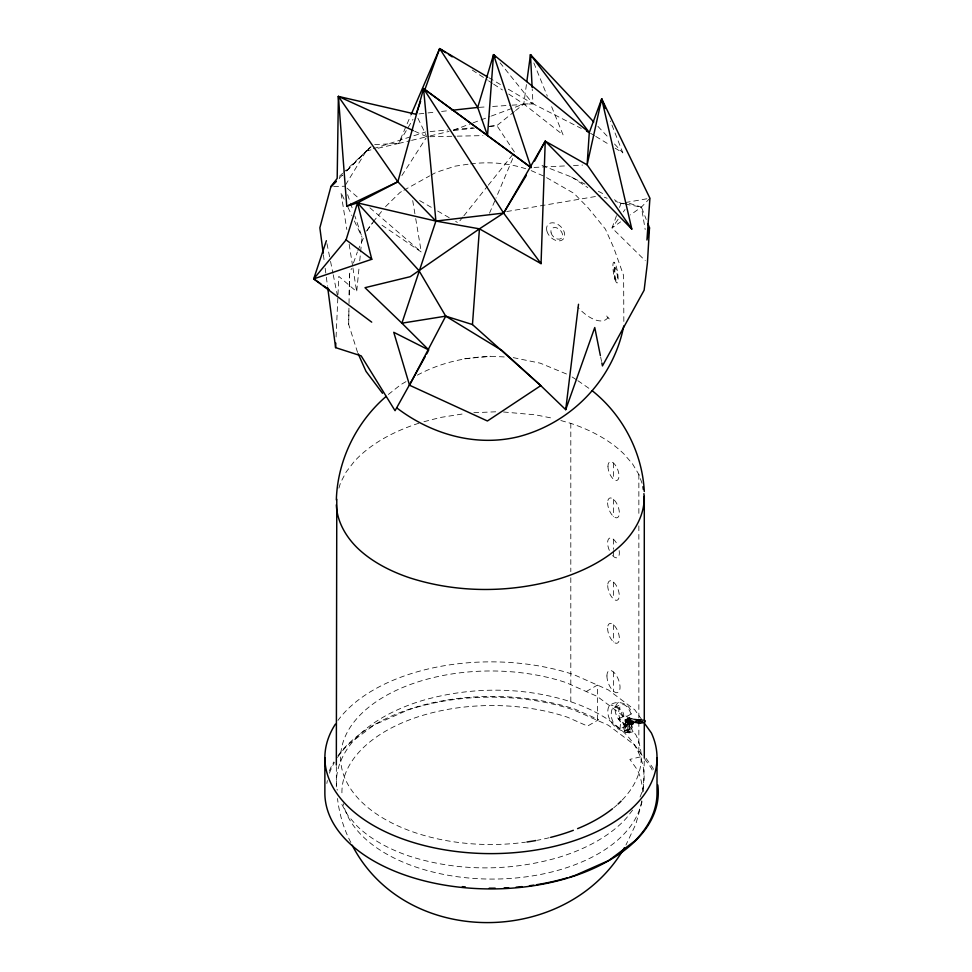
<?xml version="1.0" encoding="UTF-8"?>
<svg xmlns="http://www.w3.org/2000/svg" width="972" height="972" viewBox="0 0 972 972"><rect width="100%" height="100%" fill="white"/><g stroke="black" fill="none" stroke-linecap="round" stroke-linejoin="round"><path stroke-width="0.73" stroke-dasharray="4.86 3.65" d="M357.562 352.411L348.681 324.417L348.948 308.16M349.021 303.507L349.531 274.019L351.487 268.503M348.681 324.417L348.948 307.978M349.179 294.856L349.531 274.019M623.842 321.465L623.623 275.55L613.757 247.836L605.41 229.1L588.084 207.777L574.015 193.392L545.292 176.904M628.969 724.019L628.993 722.403L630.986 721.868L631.314 724.031L629.042 724.541L631.229 723.508M630.986 721.868L631.314 724.031M336.081 337.005L337.916 296.083M337.977 294.565L338.803 276.376L356.688 291.673L359.154 266.656M641.362 722.014L642.82 721.09L641.362 722.014L642.759 722.269L641.362 722.026L642.395 721.759M629.066 725.088L629.273 722.33L633.367 721.248L633.137 724.055L627.475 724.918L633.137 724.055M628.398 718.903L629.649 717.652L626.976 719.669L631.035 718.575L629.649 717.652M643.379 791.487L644.29 759.691M359.737 260.763L360.454 253.413M360.6 251.93L362.046 237.217L354.853 215.954M635.214 722.074L640.961 720.531L630.67 719.426L628.629 719.973L627.499 719.025L628.362 719.11L628.592 720.629L626.175 720.957L625.348 726.303L629.261 725.124L627.499 719.025L625.944 719.438L625.348 726.303M526.423 84.564L523.787 103.992L515.61 110.565M629.224 729.413L630.208 722.633L631.107 722.743L632.347 730.519L629.224 729.413L625.275 730.47L626.296 724.14L627.147 724.262L628.119 731.552L625.275 730.47M624.51 731.236L626.187 721.358L630.099 720.191L631.18 721.467L632.966 731.709L629.054 732.888L625.579 732.511L624.51 731.236L628.422 730.057L630.099 720.191M624.291 724.395L623.502 731.09C613.757 729.049 605.277 716.935 608.508 707.045C614.948 698.175 631.654 703.376 631.168 714.007C623.562 718.478 623.198 717.567 620.841 711.225C619.115 708.782 614.972 705.295 612.372 708.515C609.262 715.538 612.7 725.926 619.99 728.793L627.948 725.331L628.094 718.855L625.761 715.781L633.951 722.281L626.381 725.343L624.291 724.395L631.715 721.576L633.805 722.536M631.715 721.576L631.29 727.931L623.502 731.09M623.745 716.826C624.668 710.362 616.625 705.332 610.926 705.186M642.079 801.645L635.785 824.244L625.944 845.045M512.706 158.558L496.012 198.106M338.912 488.138L340.577 482.61L346.263 471.845L354.233 461.53A161.17 93.057 0 0 1 421.155 422.504M640.05 797.04C649.794 774.72 641.216 748.719 624.097 732.548A146.954 84.843 0 0 0 570.807 701.784C523.021 686.463 470.703 686.597 422.589 700.46A161.17 93.057 0 0 0 354.233 739.935C342.217 753.422 333.675 771.829 337.272 790.175M353.456 262.975L357.392 251.942M357.878 250.557L364.488 235.771M616.527 215.638L612.044 227.958L645.274 260.727M619.516 207.425L621.011 203.33L623.903 202.82M378.035 148.23L398.629 143.467L410.524 115.972M489.524 213.184L495.428 199.479M629.613 718.417L630.67 719.426L629.99 720.884L627.936 721.929L625.774 721.953L624.717 720.945L627.426 718.454L640.706 719.608L638.604 719.657L635.931 721.394L640.84 720.07M630.67 719.426L624.717 720.945L639.369 722.524L640.062 721.078L644.278 719.997M367.052 230.449L372.155 223.086M626.381 725.343L618.338 718.6L620.671 721.674L619.99 728.793M374.682 144.573L398.629 143.467L412.978 119.337M345.546 184.935L366.262 150.964L370.211 147.343M401.886 175.543L426.076 138.036M618.107 219.344L612.044 227.958L620.61 221.871M623.307 211.957L625.045 209.502M366.541 231.129L373.734 221.385M632.59 810.101L626.393 818.12A161.17 93.057 0 0 1 558.025 857.583C509.911 871.459 457.605 871.592 409.82 856.271A146.954 84.843 0 0 1 356.53 825.495L348.025 815.63L340.783 802.471M462.903 217.011L458.201 222.892L455.637 221.409M463.838 215.833L487.337 186.393M488.272 185.215L514.589 152.252L496.886 125.595L489.475 126.251M373.114 221.92L382.652 210.171M649.928 198.252L641.423 207.085L630.403 214.909M342.338 175.13L339.216 178.289L342.521 175.13M346.494 170.926L366.262 150.964L371.924 149.153M346.749 170.926L371.061 146.736L343.736 172.251M385.52 206.647L400.063 192.42L402.615 190.974M339.374 176.333L342.642 173.271M514.431 111.501L496.886 125.595L489.39 126.445M388.326 394.474L400.804 384.633L408.386 380.259M586.262 691.529L597.416 685.09L597.416 720.386M403.89 190.245L429.66 175.883M417.328 375.156C443.779 360.831 474.615 354.877 504.529 356.979M430.973 175.167L436.209 172.323L455.188 166.139L469.257 164.049M626.976 719.669L631.035 718.575M640.05 719.985L635.153 721.309L635.093 720.544L639.151 719.45L635.093 720.544L625.397 719.499M618.35 702.367C609.359 710.216 621.047 726.716 630.925 728.271M631.168 714.007C620.525 689.464 611.376 720.313 627.414 725.975M614.304 707.203L621.728 704.384M618.338 718.6L625.761 715.781M453.329 130.199L471.651 123.383M473.06 122.861L489.973 116.567M491.382 116.045L523.787 103.992L532.972 103.785L581.256 128.413M373.333 148.692L425.7 131.961M626.187 721.358L627.268 722.633L631.18 721.467M625.579 732.511L629.504 731.333L632.966 731.709M626.928 720.386L625.944 719.438L628.362 719.11M626.175 720.957L628.592 720.629M631.423 721.917L629.443 722.451L629.321 724.565M629.042 724.541L631.035 724.006M423.962 421.702L440.462 417.462L465.005 413.586M398.629 143.467L410.16 140.709M411.593 140.369L428.883 136.238M430.317 135.886L449.04 131.414M628.605 724.82L643.063 721.358L634.765 709.803L608.375 689.938L573.978 674.702A166.078 95.888 0 0 0 337.952 720.434M366.262 150.964L372.155 149.591M625.348 202.565L647.036 198.762M506.74 211.544L600.222 195.712M470.667 163.843C489.013 161.656 508.21 162.919 525.791 168.776M453.414 130.552L474.409 128.158M419.005 113.918L426.526 113.092M428.032 112.922L435.565 112.096M441.58 111.428L449.113 110.601M473.85 412.699L497.603 411.727M464.482 358.753L490.617 356.25M430.146 131.56L447.946 129.969M453.875 129.446L473.157 127.721M479.208 107.345L486.668 106.847M492.646 106.458L510.567 105.268M512.062 105.17L532.972 103.785L532.219 88.902M534.078 167.427L565.911 165.884M573.492 165.519L582.58 165.07M333.675 186.6L344.781 186.199M429.916 136.724L455.686 136.189M457.205 136.153L482.963 135.618M625.774 721.953L642.638 723.508L627.936 721.929M626.588 203.342L621.011 203.33L615.47 201.301M503.52 411.994L535.633 414.862L553.712 418.47M513.277 357.635L540.25 363.176L567.004 374.208M643.087 719.863L636.648 720.702L640.062 721.078M627.426 718.454L637.037 719.487M638.604 719.657L642.091 720.021M643.245 722.305L627.73 720.544M623.927 203.865L621.011 203.33L614.34 199.77M625.385 204.132L641.423 207.085L646.259 219.514M560.832 420.524L570.807 423.379A146.954 84.843 0 0 1 624.097 454.155L632.602 464.021L638.859 474.458L642.285 483.959M629.382 203.342L641.423 207.085L645.189 229.526M531.162 170.61L544.053 176.236M604.377 197.243L607.148 198.252M542.036 165.471L571.621 177.038L584.974 184.145M414.631 131.196L426.89 136.785M628.228 718.029L629.564 718.685M598.327 191.253L604.997 194.801M419.685 200.633L432.528 208.044M437.655 211.021L449.222 217.704M488.904 77.724L501.856 85.39M508.344 89.217L532.972 103.785L500.106 62.816M590.587 133.298L594.463 135.643M595.751 136.42L609.93 145.01M615.082 148.133L622.809 152.823L610.355 121.002M572.095 376.966L576.7 379.93M577.854 380.672L591.049 389.808M571.621 177.038L587.781 187.596M472.295 70.093L487.373 80.02M488.624 80.846L492.391 83.325M493.655 84.151L502.439 89.934M508.721 94.065L523.787 103.992L563.092 134.901L550.723 104.466M381.996 225.2L421.277 252.027L415.652 218.226M347.065 188.155L358.486 197.984M369.907 207.814L421.277 252.027M639.369 722.524L640.451 723.533M597.914 126.348L608.29 137.38M614.511 143.99L622.809 152.823M628.106 720.787L629.188 722.062M628.422 730.057L629.504 731.333M645.991 758.245L652.637 767.491A166.078 95.888 0 0 1 653.877 770.334M644.715 758.974L651.362 768.22A166.078 95.888 0 0 1 652.601 771.063M350.868 842.517C343.651 828.849 339.289 813.819 337.491 798.486M417.911 118.232L426.246 135.46M344.124 199.224L340.929 192.444L346.81 229.477M347.964 207.364L351.815 215.505M354.367 220.936L362.046 237.217M533.847 62.961L547.345 96.167M614.96 279.268L615.64 281.09A10.522 2.053 80.9 0 0 618.131 278.442A10.522 2.053 80.9 0 0 615.373 263.983L614.693 262.744A10.522 2.053 80.9 0 0 612.882 266.62A10.522 2.053 80.9 0 0 614.96 279.268L614.729 262.805M347.66 194.692L350.066 201.787M350.54 203.197L352.933 210.292M600.672 357.052L601.559 361.475M326.969 243.668L330.249 259.937M330.541 261.419L332.922 273.254M333.226 274.736L337.393 295.439M627.268 722.633L629.054 732.888M412.711 200.584L415.409 216.756M349.167 244.288L352.69 266.498M352.921 267.98L356.688 291.673M626.806 719.535L627.037 721.054M323.397 254.761L324.381 262.246M325.17 268.236L326.155 275.732M326.349 277.227L327.528 286.218M638.859 474.458L638.859 516.825M638.859 525.901L638.859 752.863M613.478 463.024L613.478 479.196M613.478 499.292L613.478 516.484M613.478 539.29L613.478 549.314M613.478 550.747L613.478 556.482M613.478 582.082L613.478 598.983M613.478 624.729L613.478 641.921M613.478 672.004L613.478 691.214M570.807 423.379L570.807 571.658M570.807 577.72L570.807 701.784M336.336 766.592L336.336 786.895M608.156 317.237A32.744 15.516 52.4 0 1 577.684 307.128M329.277 771.063A166.078 95.888 0 0 1 333.846 761.939M337.952 755.742A166.078 95.888 0 0 1 373.503 725.246L407.9 710.01A166.078 95.888 0 0 1 573.978 710.01L608.375 725.246L634.765 745.099L642.796 756.301L629.88 759.387L637.389 769.848A150.296 86.775 0 0 1 642.504 792.302M622.226 799.98A150.296 86.775 0 0 0 636.113 735.282L621.096 714.359L597.209 696.389L566.081 682.599A150.296 86.775 0 0 0 342.241 745.123A150.296 86.775 0 0 0 525.475 842.189M617.013 804.974A150.296 86.775 0 0 1 613.697 807.805M549.18 837.73A150.296 86.775 0 0 1 537.346 840.27M326.847 783.481A166.078 95.888 0 0 1 327.394 780.528M329.459 773.214A166.078 95.888 0 0 1 334.392 762.449M337.491 757.467A166.078 95.888 0 0 1 348.389 744.37L374.779 724.505A166.078 95.888 0 0 1 575.254 709.268L598.691 719.657L587.525 726.096L567.356 717.166A150.296 86.775 0 0 0 414.959 717.871A150.296 86.775 0 0 0 341.998 795.12M641.787 800.794A150.296 86.775 0 0 1 494.687 879.065A150.296 86.775 0 0 1 343.213 803.637M619.152 550.541A10.522 4.787 68.8 0 1 611.971 554.878M609.335 550.395A10.522 4.787 68.8 0 1 609.335 538.245A10.522 4.787 68.8 0 1 617.633 545.377M609.31 318.913A2.454 0.705 46.7 0 1 606.771 315.973M628.726 731.649L626.782 732.232L631.715 731.965L628.726 731.649M614.802 267.361L614.486 267.446A6.804 1.337 80.9 0 0 614.62 275.27L614.984 276.947A6.804 1.337 80.9 0 0 617.451 277.87A6.804 1.337 80.9 0 0 614.826 267.349M606.929 675.965A11.761 5.346 68.8 0 0 616.758 692.744A11.761 5.346 68.8 0 0 616.758 676.111A11.761 5.346 68.8 0 0 606.929 675.965M607.719 585.569A10.34 4.702 68.8 0 0 616.37 600.332A10.34 4.702 68.8 0 0 616.37 585.703A10.34 4.702 68.8 0 0 607.719 585.569M607.622 628.277A10.522 4.787 68.8 0 0 616.418 643.294A10.522 4.787 68.8 0 0 616.418 628.41A10.522 4.787 68.8 0 0 607.622 628.277M607.962 466.366A9.902 4.508 68.8 0 0 616.236 480.496A9.902 4.508 68.8 0 0 616.236 466.487A9.902 4.508 68.8 0 0 607.962 466.366M607.622 502.84A10.522 4.787 68.8 0 0 616.418 517.845A10.522 4.787 68.8 0 0 616.418 502.974A10.522 4.787 68.8 0 0 607.622 502.84M546.896 231.057A10.522 7.314 45 0 0 562.095 240.048A10.522 7.314 45 0 0 557.904 224.411A10.522 7.314 45 0 0 546.896 231.057M551.1 232.879A6.804 4.739 45 0 0 560.953 238.626A6.804 4.739 45 0 0 558.159 228.505A6.804 4.739 45 0 0 551.1 232.879"/><path stroke-width="1.46" d="M420.621 101.404L415.992 114.259L338.39 96.41L337.187 178.386L330.893 186.697L319.861 227.8L323.202 253.267M413.27 130.576L338.39 96.41L346.761 206.198L357.502 202.893L435.906 221.069L479.439 228.845L541.052 263.643L545.243 141.183L587.124 164.851L631.812 229.064L601.692 98.877L589.299 132.52L587.124 164.851L601.692 98.877L649.928 198.252L646.951 239.999L649.49 227.8L647.874 223.657M425.262 356.517L395.057 410.706L361.159 355.861L335.595 347.624L335.802 343.067M649.49 227.8L647.425 262.841L644.132 290.215L602.446 365.909L601.85 362.957M600.368 355.57L594.755 327.528L565.716 409.686L540.772 385.629L472.465 324.563L479.439 228.845L503.63 213.062L526.35 175.373M526.836 81.575L530.481 54.663L589.299 132.52L493.533 54.626L487.519 135.521L531.04 167.585L493.533 54.626L477.714 107.442L487.519 135.521L423.561 88.598L397.852 181.788L357.502 202.893L346.081 239.877L313.713 278.879L371.717 322.157M336.336 499.948C337.503 460.485 356.25 422.152 386.103 396.442M336.336 765.073L336.786 499.256M643.914 493.642C645.712 510.725 637.438 527.176 626.393 539.727A161.17 93.057 0 0 1 558.025 579.191C509.911 593.054 457.605 593.187 409.82 577.866A146.954 84.843 0 0 1 356.53 547.102C345.303 535.766 336.992 521.028 336.336 504.833M565.716 409.686L578.522 304.272M623.769 325.936C613.235 379.748 571.378 422.82 518.756 436.635C475.867 447.229 431.434 434.265 396.892 407.985M320.809 283.848L313.713 278.879L326.373 240.704M424.74 89.995L439.648 48.6L487.604 76.958M411.12 114.599L439.648 48.6L445.929 52.731M644.667 722.463L645.335 721.005L644.278 719.997M479.439 228.845L410.22 276.692L364.998 287.688L401.898 323.178L445.723 316.155L502.074 350.54L540.772 385.629L487.422 420.985L409.54 385.228L445.723 316.155L418.92 270.532L357.502 202.893L371.778 259.293L313.713 278.879M534.588 160.988L545.243 141.183L631.812 229.064M426.684 353.917L428.117 351.305M545.243 141.183L503.63 213.062L435.906 221.069L397.852 181.788L338.39 96.41M624.461 847.62C567.296 947.226 405.761 948.757 352.204 845.227M336.093 181.436L330.893 186.697L336.178 181.436M346.761 206.198L397.852 181.788M452.114 110.273L477.714 107.442L439.648 48.6M445.723 316.155L472.465 324.563M586.614 131.147L589.299 132.52M448.432 54.383L452.211 56.862M323.178 285.501L329.095 289.644M409.54 385.228L393.757 332.303L428.834 350.005L401.898 323.178L435.906 221.069L423.561 88.598L531.04 167.585M346.081 239.877L371.778 259.293M592.155 390.683C622.724 414.971 642.322 452.454 644.29 491.528M532.134 87.407L530.481 54.663L593.758 121.937M493.533 54.626L495.404 56.959M382.518 393.283L366.007 371.353L358.158 353.759M541.052 263.643L503.63 213.062L423.561 88.598M643.889 722.524L651.362 732.924A166.078 95.888 0 0 1 482.95 853.513A166.078 95.888 0 0 1 335.401 724.14M530.481 54.663L531.599 57.433M601.692 98.877L605.483 108.56M642.966 486.705L643.343 489.475M327.722 287.712L335.595 347.624M657.011 757.747L657.011 793.043A166.078 95.888 0 0 1 634.765 840.987L608.375 860.84A166.078 95.888 0 0 1 427.388 881.628A166.078 95.888 0 0 1 324.867 793.043L324.867 757.747M644.29 496.413L644.29 758.172M621.096 801.122A150.296 86.775 0 0 1 618.071 804.026M612.542 808.728A150.296 86.775 0 0 1 577.587 828.642M573.334 830.307A150.296 86.775 0 0 1 550.638 837.378M535.839 840.549A150.296 86.775 0 0 1 526.933 841.983M657.801 784.951A166.078 95.888 0 0 1 609.651 860.111L575.254 875.347A166.078 95.888 0 0 1 569.859 877.072M567.101 877.886A166.078 95.888 0 0 1 536.678 884.69M533.762 885.14A166.078 95.888 0 0 1 529.424 885.759M522.073 886.622A166.078 95.888 0 0 1 516.132 887.193M508.648 887.715A166.078 95.888 0 0 1 504.152 887.946M495.185 888.177A166.078 95.888 0 0 1 489.244 888.177M465.321 886.926A166.078 95.888 0 0 1 462.356 886.622"/></g></svg>
